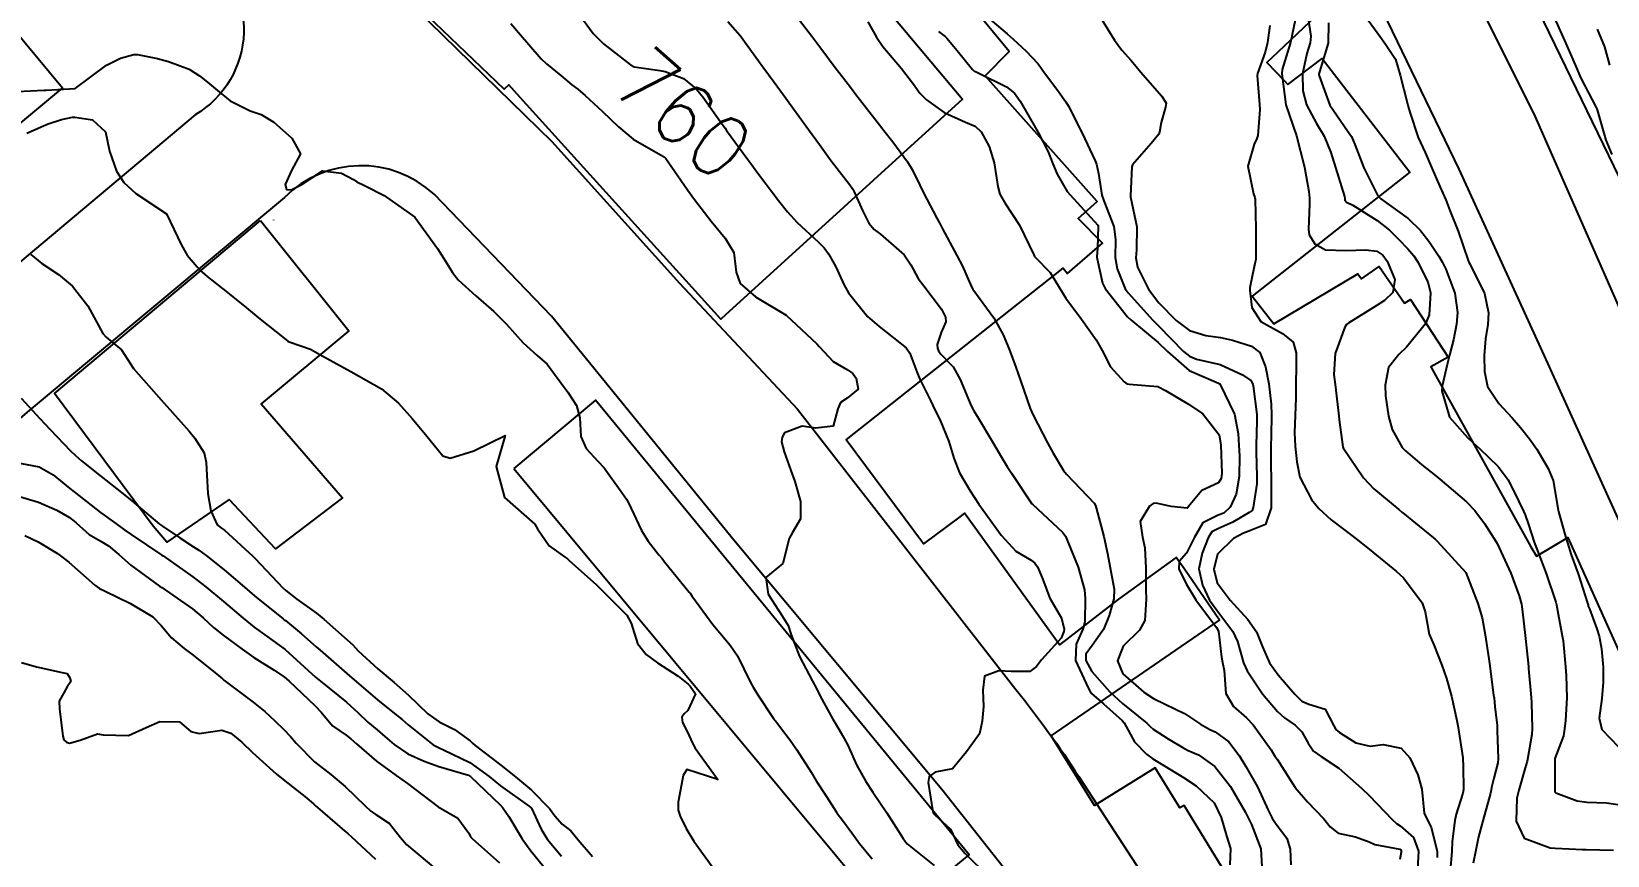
# Model space of a CAD drawing. Header units: metres. Extents: x 318500 to 325275, y 7408834 to 7428799.
# Drawn here: x 320439.3 to 320540.8, y 7410023.3 to 7410076.4 of the extents above; entities that cross this region are included whole.
import ezdxf
from ezdxf.enums import TextEntityAlignment as Align

# ---------------------------------------------------------------- set-up
doc = ezdxf.new("R2010")
doc.units = ezdxf.units.M
doc.header["$MEASUREMENT"] = 0
for name, color, linetype in [('Cotas', 45, 'Continuous'), ('Curvas de Nivel 1m', 11, 'Continuous'), ('Curvas de Nivel 5m', 15, 'Continuous'), ('Divisas', 45, 'Continuous'), ('Edificações', 30, 'Continuous'), ('Vias Primárias', 230, 'Continuous')]:
    doc.layers.add(name, color=color, linetype=linetype)
doc.styles.add('Style-STANDARD', font='STANDARD.shx')

msp = doc.modelspace()

# ---------------------------------------------------------------- linework, layer by layer
at = {"layer": 'Curvas de Nivel 1m', "flags": 128}
for points, elevation in [([(320488.16, 7410077.94), (320489.54, 7410076.14), (320490.12, 7410075.38), (320491.05, 7410074.12), (320491.51, 7410073.52), (320492.09, 7410072.77), (320492.38, 7410072.39), (320492.61, 7410072.09), (320494.05, 7410070.23), (320494.18, 7410070.07), (320494.77, 7410069.34), (320495.71, 7410068.05), (320496.01, 7410067.54), (320496.5, 7410066.54), (320496.75, 7410066.04), (320497.59, 7410064.41), (320497.81, 7410064.02), (320497.97, 7410063.72), (320498.88, 7410062.01), (320499.25, 7410061.32), (320499.84, 7410059.99), (320499.92, 7410059.84), (320501.28, 7410057.98), (320501.87, 7410056.88), (320502.25, 7410055.96), (320502.69, 7410054.8), (320502.98, 7410053.95), (320503.61, 7410052.14), (320503.7, 7410051.94), (320503.81, 7410051.72), (320504.72, 7410049.93), (320505.1, 7410049.25), (320505.76, 7410048.15), (320505.95, 7410047.91), (320507.73, 7410046.04), (320507.82, 7410045.89), (320507.87, 7410045.74), (320508.36, 7410043.88), (320508.59, 7410042.78), (320508.77, 7410041.87), (320509.03, 7410040.5), (320509.01, 7410039.87), (320508.7, 7410038.8), (320508.33, 7410037.88), (320507.61, 7410036.85), (320507.21, 7410036.29), (320507.19, 7410035.89), (320507.59, 7410035.17), (320508.74, 7410033.87), (320509.56, 7410033.12), (320511.14, 7410031.84), (320511.34, 7410031.64), (320511.54, 7410031.46), (320512.51, 7410030.84), (320513.52, 7410030.23), (320513.8, 7410030.08), (320514.45, 7410029.8), (320515.51, 7410029.05), (320516.53, 7410027.76), (320517.47, 7410026.13), (320517.66, 7410025.75), (320517.88, 7410025.32), (320518.48, 7410023.74), (320518.55, 7410022.61)], 758), ([(320508.15, 7410077.36), (320509.04, 7410075.88), (320509.51, 7410075.25), (320510.12, 7410074.58), (320510.45, 7410074.19), (320510.72, 7410073.85), (320512.09, 7410072.27), (320512.37, 7410071.83), (320512.33, 7410071.57), (320512.06, 7410070.59), (320511.94, 7410069.95), (320511.9, 7410069.83), (320511.42, 7410069.22), (320510.21, 7410067.86), (320510.16, 7410067.73), (320510.07, 7410065.86), (320510.08, 7410065.78), (320510.48, 7410063.85), (320510.47, 7410062.37), (320510.43, 7410061.85), (320510.54, 7410061.25), (320511.23, 7410059.84), (320511.91, 7410058.96), (320513.02, 7410057.82), (320513.88, 7410057.16), (320514.93, 7410056.85), (320515.88, 7410056.72), (320516.66, 7410056.55), (320517.87, 7410056.16), (320518.42, 7410055.74), (320518.77, 7410054.83), (320519, 7410053.74), (320519.14, 7410052.42), (320519.16, 7410051.74), (320519.15, 7410050.38), (320519.13, 7410049.74), (320519.13, 7410048.37), (320519.15, 7410047.74), (320519.15, 7410046.32), (320519.14, 7410045.74), (320518.78, 7410044.67), (320517.71, 7410044.22), (320517.35, 7410044.11), (320516.71, 7410043.76), (320515.69, 7410042.75), (320515.45, 7410041.78), (320515.67, 7410040.89), (320516.51, 7410039.77), (320517.63, 7410038.53), (320518.2, 7410037.74), (320518.58, 7410036.77), (320519.04, 7410035.74), (320519.59, 7410034.96), (320520.67, 7410033.71), (320521.12, 7410033.27), (320521.56, 7410033.08), (320522.62, 7410032.75), (320523.18, 7410031.68), (320523.3, 7410031.44), (320523.54, 7410031.24), (320524.6, 7410030.59), (320525.53, 7410030.37), (320526.37, 7410030.47), (320527.53, 7410030.24), (320528.07, 7410029.61), (320528.59, 7410028.51), (320528.85, 7410027.6), (320529.01, 7410026.05), (320529.22, 7410025.59), (320529.31, 7410025.45), (320529.46, 7410025.12), (320529.83, 7410023.59), (320529.84, 7410023.18)], 754), ([(320520.69, 7410077.18), (320520.38, 7410075.73), (320520.12, 7410074.83), (320519.85, 7410073.99), (320519.82, 7410073.73), (320520.08, 7410071.73), (320520.78, 7410069.72), (320521.04, 7410068.71), (320521.29, 7410067.71), (320521.58, 7410066.13), (320521.61, 7410065.71), (320521.61, 7410065.32), (320521.54, 7410063.71), (320521.6, 7410063.34), (320521.96, 7410062.75), (320522.65, 7410062.38), (320523.96, 7410062.33), (320525.24, 7410062.38), (320525.96, 7410062.29), (320526.33, 7410062.02), (320526.62, 7410061.64), (320527.12, 7410060.45), (320526.99, 7410059.63), (320526.44, 7410059.11), (320525.91, 7410058.76), (320525.22, 7410058.34), (320524.15, 7410057.67), (320524, 7410057.55), (320523.89, 7410057.39), (320523.26, 7410055.68), (320523.19, 7410054.34), (320523.27, 7410053.68), (320523.46, 7410052.04), (320523.5, 7410051.67), (320523.53, 7410051.4), (320523.77, 7410049.67), (320523.79, 7410049.61), (320525.09, 7410047.66), (320525.75, 7410046.95), (320527.36, 7410045.63), (320527.57, 7410045.46), (320527.73, 7410045.33), (320528.67, 7410044.55), (320529.71, 7410043.71), (320529.84, 7410043.59), (320531.68, 7410041.57), (320532.46, 7410039.56), (320532.73, 7410038.64), (320532.93, 7410037.55), (320533.16, 7410036), (320533.23, 7410035.55), (320533.48, 7410033.63), (320533.49, 7410033.54), (320533.51, 7410033.48), (320533.56, 7410032.92), (320533.7, 7410031.69), (320533.71, 7410031.54), (320533.71, 7410031.38), (320533.78, 7410029.54), (320533.75, 7410029.3), (320533.5, 7410028.31), (320533.34, 7410027.69), (320533.32, 7410027.54), (320533.27, 7410027.33), (320532.78, 7410025.55), (320532.5, 7410024.51), (320532.3, 7410023.56), (320532.15, 7410022.83)], 752), ([(320521.47, 7410077.71), (320521.69, 7410076.15), (320521.65, 7410075.71), (320521.44, 7410075.03), (320521.16, 7410073.71), (320521.18, 7410072.63), (320521.43, 7410071.71), (320522.06, 7410070.52), (320522.56, 7410069.69), (320522.99, 7410068.64), (320523.29, 7410067.68), (320523.86, 7410065.82), (320523.89, 7410065.67), (320523.9, 7410065.57), (320524, 7410065.44), (320524.41, 7410065.25), (320525.98, 7410064.27), (320526.77, 7410063.64), (320527.37, 7410063.04), (320527.96, 7410062.43), (320528.33, 7410061.99), (320528.58, 7410061.61), (320529.23, 7410060.3), (320529.42, 7410059.6), (320529.33, 7410058.17), (320529.09, 7410057.6), (320527.87, 7410056.1), (320527.37, 7410055.63), (320526.7, 7410054.79), (320526.48, 7410053.64), (320526.52, 7410052.95), (320526.7, 7410051.64), (320526.95, 7410050.78), (320527.59, 7410049.62), (320527.79, 7410049.4), (320528.86, 7410048.51), (320529.76, 7410047.79), (320530.02, 7410047.59), (320531.74, 7410046.12), (320532.27, 7410045.56), (320532.9, 7410044.73), (320533.65, 7410043.54), (320533.71, 7410043.44), (320534.59, 7410041.53), (320535.13, 7410040.05), (320535.27, 7410039.52), (320535.32, 7410039.19), (320535.51, 7410037.51), (320535.61, 7410036.51), (320535.72, 7410035.51), (320535.73, 7410035.37), (320535.89, 7410033.51), (320535.91, 7410033.17), (320535.97, 7410031.51), (320535.93, 7410031.12), (320535.66, 7410029.51), (320535.63, 7410029.4), (320535.51, 7410028.97), (320535.18, 7410027.83), (320535.1, 7410027.52), (320534.98, 7410027.01), (320534.93, 7410025.52), (320535.45, 7410024.43), (320537.12, 7410023.81), (320537.44, 7410023.79), (320539.2, 7410023.71), (320539.44, 7410023.7), (320541.2, 7410023.67)], 751), ([(320525.05, 7410077.66), (320526.14, 7410076.14), (320526.51, 7410075.64), (320527.15, 7410074.67), (320527.45, 7410073.63), (320527.92, 7410071.78), (320527.97, 7410071.62), (320528.07, 7410071.24), (320528.62, 7410069.61), (320529.07, 7410068.64), (320529.51, 7410067.6), (320530.01, 7410066.45), (320530.39, 7410065.59), (320530.66, 7410064.91), (320531.19, 7410063.58), (320531.84, 7410061.69), (320531.89, 7410061.57), (320531.95, 7410061.47), (320532.9, 7410059.56), (320533.15, 7410058.3), (320533.11, 7410057.55), (320532.96, 7410056.63), (320532.86, 7410055.56), (320532.89, 7410054.52), (320533.09, 7410053.55), (320533.82, 7410052.47), (320534.67, 7410051.53), (320535.2, 7410050.92), (320535.8, 7410050.19), (320536.27, 7410049.51), (320537, 7410048.27), (320537.31, 7410047.49), (320537.64, 7410045.58), (320537.66, 7410045.49), (320537.73, 7410045.26), (320538.12, 7410043.89), (320538.23, 7410043.48), (320538.47, 7410042.71), (320538.92, 7410041.47), (320539.53, 7410039.58), (320539.57, 7410039.46), (320539.58, 7410039.4), (320539.65, 7410039.22), (320540.12, 7410037.94), (320540.27, 7410037.45), (320540.42, 7410036.65), (320540.53, 7410035.45), (320540.53, 7410034.5), (320540.44, 7410033.45), (320540.28, 7410032.17), (320540.44, 7410031.45), (320541.53, 7410030.33)], 749), ([(320537.32, 7410077.5), (320538.13, 7410075.68), (320538.22, 7410075.49), (320538.79, 7410074.15), (320539.08, 7410073.48), (320540.08, 7410071.55), (320540.12, 7410071.46), (320540.15, 7410071.39), (320540.7, 7410069.45), (320541.1, 7410068.51)], 748), ([(320470.14, 7410076.97), (320470.64, 7410076.38), (320472.1, 7410074.69), (320472.44, 7410074.36), (320473.36, 7410073.62), (320474.09, 7410073.02), (320474.47, 7410072.72), (320474.94, 7410072.33), (320476.06, 7410071.29), (320477.09, 7410070.3), (320478.04, 7410069.5), (320479.8, 7410068.49), (320480.02, 7410068.37), (320480.13, 7410068.26), (320480.9, 7410067.14), (320481.53, 7410066.24), (320481.99, 7410065.62), (320483.05, 7410064.22), (320483.95, 7410063.12), (320484.52, 7410062.2), (320484.67, 7410060.94), (320484.92, 7410060.2), (320485.91, 7410059.34), (320487.89, 7410058.15), (320489.86, 7410056.31), (320490.02, 7410056.13), (320490.91, 7410055.17), (320491.85, 7410054.64), (320492.17, 7410054.42), (320492.41, 7410054.09), (320492.54, 7410053.38), (320491.82, 7410052.8), (320491.39, 7410052.53), (320491.21, 7410052.11), (320490.92, 7410050.99), (320489.79, 7410050.87), (320488.93, 7410051), (320487.79, 7410050.58), (320487.64, 7410050.29), (320487.61, 7410050.15), (320487.6, 7410049.98), (320487.77, 7410049.34), (320488.19, 7410048.15), (320488.45, 7410047.44), (320488.82, 7410046.14), (320488.82, 7410045.03), (320488.3, 7410044.14), (320488.08, 7410043.76), (320487.68, 7410042.15), (320486.59, 7410041.24), (320486.72, 7410040.16), (320487.63, 7410038.76), (320488.01, 7410038.15), (320488.22, 7410037.54), (320488.75, 7410036.14), (320489.58, 7410034.56), (320489.82, 7410034.13), (320490.09, 7410033.59), (320490.9, 7410032.11), (320491.14, 7410031.71), (320491.53, 7410031.06), (320491.87, 7410030.44), (320492.01, 7410030.09), (320492.43, 7410029.16), (320493.03, 7410028.08), (320493.48, 7410027.39), (320494.37, 7410026.06), (320495.44, 7410024.41), (320495.58, 7410024.19), (320495.7, 7410024.05), (320497.42, 7410022.68)], 761), ([(320484.14, 7410077.1), (320484.93, 7410076.2), (320486.11, 7410074.55), (320486.38, 7410074.18), (320487.11, 7410073.18), (320487.86, 7410072.15), (320488.08, 7410071.86), (320489.34, 7410070.14), (320490.04, 7410069.17), (320490.8, 7410068.12), (320491.33, 7410067.42), (320492, 7410066.56), (320492.19, 7410066.28), (320492.28, 7410066.1), (320492.8, 7410064.9), (320493.21, 7410064.08), (320493.56, 7410063.68), (320493.96, 7410063.38), (320495.49, 7410062.05), (320495.93, 7410061.41), (320496.4, 7410060.52), (320496.76, 7410060.04), (320497.9, 7410058.55), (320498.15, 7410058.02), (320498.18, 7410057.72), (320497.88, 7410057.03), (320497.61, 7410056.27), (320497.64, 7410056.02), (320497.7, 7410055.86), (320497.86, 7410055.64), (320498.66, 7410054.82), (320499.1, 7410054), (320499.82, 7410052.32), (320499.99, 7410051.99), (320500.26, 7410051.53), (320501.19, 7410049.98), (320501.77, 7410049), (320502.15, 7410048.36), (320502.41, 7410047.96), (320503.73, 7410046), (320503.78, 7410045.94), (320505.7, 7410044.17), (320505.89, 7410043.91), (320506.05, 7410043.55), (320506.7, 7410041.9), (320507.11, 7410040.45), (320507.16, 7410039.89), (320507.14, 7410038.38), (320507.01, 7410037.9), (320506.57, 7410036.94), (320506.53, 7410035.9), (320507.35, 7410034.12), (320507.48, 7410033.89), (320507.57, 7410033.77), (320508.34, 7410033.1), (320509.54, 7410032.02), (320509.67, 7410031.86), (320510.33, 7410030.65), (320511.11, 7410029.84), (320511.52, 7410029.54), (320512.23, 7410029.11), (320513.5, 7410028.34), (320514.32, 7410027.8), (320515.47, 7410026.71), (320515.92, 7410025.77), (320516.26, 7410024.58), (320516.53, 7410023.76), (320516.47, 7410022.72)], 759), ([(320493.16, 7410077.07), (320493.71, 7410076.08), (320494.12, 7410075.48), (320495.33, 7410074.06), (320496.09, 7410073.06), (320496.51, 7410072.47), (320496.93, 7410072.04), (320498.07, 7410071.22), (320499.45, 7410070.6), (320500.06, 7410070.34), (320500.46, 7410069.99), (320500.98, 7410069.04), (320501.3, 7410067.98), (320501.52, 7410066.46), (320501.65, 7410065.97), (320501.99, 7410065.4), (320502.92, 7410063.96), (320503.84, 7410062.04), (320503.89, 7410061.94), (320503.91, 7410061.91), (320503.94, 7410061.89), (320504.9, 7410060.9), (320505.5, 7410059.92), (320505.91, 7410059.25), (320506.92, 7410057.9), (320507.87, 7410056.57), (320508.26, 7410055.88), (320508.8, 7410054.83), (320509.67, 7410053.86), (320509.84, 7410053.74), (320509.99, 7410053.7), (320511.84, 7410053.56), (320512.34, 7410053.31), (320513.82, 7410052.41), (320514.75, 7410051.8), (320515.79, 7410050.45), (320515.9, 7410049.78), (320515.96, 7410047.97), (320515.95, 7410047.78), (320515.92, 7410047.62), (320515.75, 7410047.35), (320514.68, 7410046.86), (320513.82, 7410045.81), (320513.78, 7410045.76), (320513.73, 7410045.71), (320512.69, 7410045.82), (320511.73, 7410046.03), (320511.55, 7410046.01), (320511.31, 7410045.84), (320510.71, 7410044.85), (320510.86, 7410043.84), (320511.01, 7410043.16), (320511.06, 7410041.84), (320511.06, 7410040.44), (320511.09, 7410039.84), (320511.01, 7410038.46), (320510.65, 7410037.84), (320509.61, 7410036.81), (320509.24, 7410035.87), (320509.59, 7410035.04), (320510.93, 7410033.84), (320511.56, 7410033.45), (320512.31, 7410033.07), (320513.55, 7410032.47), (320514.58, 7410031.79), (320515.2, 7410031.44), (320515.53, 7410031.28), (320516.41, 7410030.65), (320517.09, 7410029.76), (320517.51, 7410029.06), (320518.26, 7410027.74), (320518.96, 7410026.24), (320519.2, 7410025.73), (320519.46, 7410025.34), (320520.16, 7410024.43), (320520.37, 7410023.72), (320520.42, 7410022.72)], 757), ([(320497.71, 7410076.45), (320498.13, 7410076.12), (320498.24, 7410076.02), (320498.91, 7410075.22), (320499.89, 7410073.99), (320500.01, 7410073.9), (320500.1, 7410073.86), (320500.31, 7410073.77), (320502.09, 7410072.89), (320502.6, 7410072.47), (320502.97, 7410071.96), (320504.05, 7410070.08), (320504.13, 7410069.94), (320504.78, 7410068.68), (320505.08, 7410067.92), (320505.36, 7410067.26), (320506, 7410066.14), (320506.19, 7410065.91), (320507.97, 7410063.96), (320507.99, 7410063.89), (320507.95, 7410062.48), (320507.91, 7410061.92), (320507.92, 7410061.89), (320507.94, 7410061.79), (320508.27, 7410060.23), (320508.44, 7410059.88), (320509.89, 7410058.05), (320510.09, 7410057.86), (320511.87, 7410056.4), (320512.46, 7410055.82), (320513.85, 7410054.58), (320515.76, 7410053.78), (320515.84, 7410053.72), (320516.79, 7410051.77), (320517.02, 7410050.53), (320517.07, 7410049.76), (320517.11, 7410049.09), (320517.09, 7410047.76), (320516.89, 7410046.61), (320516.5, 7410045.77), (320516.1, 7410045.4), (320515.72, 7410045.26), (320514.74, 7410044.77), (320514.19, 7410043.8), (320513.69, 7410042.81), (320513.22, 7410042.28), (320513.2, 7410041.81), (320513.67, 7410040.83), (320514.28, 7410039.8), (320515.62, 7410038.01), (320515.74, 7410037.78), (320515.94, 7410036.11), (320516.01, 7410035.77), (320516.12, 7410035.24), (320516.23, 7410033.77), (320516.71, 7410032.92), (320517.55, 7410032.19), (320517.98, 7410031.75), (320519.14, 7410030.12), (320519.39, 7410029.73), (320519.52, 7410029.52), (320520.7, 7410027.71), (320521.48, 7410026.78), (320522.54, 7410025.68), (320522.95, 7410025.17), (320523.45, 7410024.75), (320524.58, 7410024.53), (320525.45, 7410024.19), (320525.83, 7410024.03), (320527.44, 7410023.72), (320527.5, 7410023.68), (320527.53, 7410023.62), (320527.53, 7410023.53), (320527.43, 7410023.05)], 756), ([(320519.05, 7410076.84), (320518.91, 7410075.74), (320518.76, 7410075.11), (320518.27, 7410073.75), (320518.25, 7410073.61), (320518.39, 7410071.75), (320518.41, 7410071.41), (320518.28, 7410069.75), (320518.23, 7410069.56), (320518.04, 7410069.19), (320517.65, 7410067.76), (320518, 7410065.99), (320518.09, 7410065.75), (320518.11, 7410065.63), (320518.16, 7410063.75), (320518.16, 7410063.55), (320518.15, 7410061.75), (320518.12, 7410061.57), (320517.94, 7410060.78), (320517.77, 7410059.91), (320517.77, 7410059.75), (320517.9, 7410058.65), (320518.48, 7410057.74), (320519.88, 7410056.98), (320520.57, 7410056.41), (320520.75, 7410055.72), (320520.75, 7410054.83), (320520.74, 7410053.72), (320520.74, 7410052.8), (320520.69, 7410051.72), (320520.65, 7410050.57), (320520.69, 7410049.72), (320520.79, 7410048.7), (320521, 7410047.71), (320521.74, 7410046.27), (320522.21, 7410045.69), (320523.02, 7410044.97), (320523.72, 7410044.42), (320524.71, 7410043.66), (320525.7, 7410042.87), (320527.23, 7410041.63), (320527.67, 7410041.21), (320528.87, 7410039.6), (320529.06, 7410039.02), (320529.32, 7410037.59), (320529.62, 7410036.9), (320530.15, 7410035.58), (320530.44, 7410034.73), (320530.76, 7410033.58), (320531.11, 7410032.02), (320531.19, 7410031.57), (320531.49, 7410029.61), (320531.49, 7410029.57), (320531.51, 7410029.07), (320531.53, 7410027.57), (320531.49, 7410027.33), (320531.07, 7410025.98), (320530.97, 7410025.57), (320530.8, 7410024.22), (320530.78, 7410023.58), (320530.67, 7410022.32)], 753), ([(320540.15, 7410076.59), (320540.63, 7410075.45), (320540.94, 7410074.27)], 747), ([(320438.31, 7410072.58), (320440.08, 7410072.66), (320440.2, 7410072.66), (320442.08, 7410072.77), (320444.1, 7410074.28), (320445, 7410074.73), (320445.85, 7410074.96), (320446.1, 7410074.97), (320447.38, 7410074.7), (320448.1, 7410074.51), (320449.43, 7410074.01), (320450.09, 7410073.59), (320450.61, 7410073.18), (320451.24, 7410072.64), (320452.07, 7410071.98), (320453.35, 7410071.33), (320454.06, 7410071.1), (320454.88, 7410070.6), (320456.04, 7410069.58), (320456.59, 7410068.57), (320456.01, 7410067.49), (320455.6, 7410066.59), (320455.69, 7410066.27), (320456, 7410066.25), (320456.64, 7410066.57), (320458.01, 7410067.47), (320459.24, 7410067.31), (320460, 7410066.9), (320460.23, 7410066.75), (320460.72, 7410066.52), (320461.99, 7410065.88), (320463.97, 7410064.47), (320465.42, 7410062.46), (320465.93, 7410061.65), (320466.38, 7410060.9), (320466.76, 7410060.44), (320467.9, 7410059.4), (320469.05, 7410058.4), (320469.88, 7410057.57), (320470.94, 7410056.38), (320471.85, 7410055.55), (320472.49, 7410055), (320472.96, 7410054.35), (320473.82, 7410053.19), (320474.38, 7410052.33), (320474.59, 7410051.53), (320474.65, 7410050.33), (320475, 7410049.55), (320475.76, 7410048.75), (320476.16, 7410048.31), (320477.31, 7410046.72), (320477.6, 7410046.29), (320477.73, 7410046.06), (320478.57, 7410044.28), (320479, 7410043.58), (320479.68, 7410042.7), (320479.89, 7410042.46), (320480.06, 7410042.25), (320481.65, 7410040.29), (320481.7, 7410040.23), (320481.82, 7410040.06), (320483.16, 7410038.21), (320483.61, 7410037.68), (320484.29, 7410036.88), (320484.75, 7410036.19), (320485.58, 7410034.52), (320485.76, 7410034.18), (320486.07, 7410033.67), (320487.08, 7410032.16), (320487.28, 7410031.89), (320487.53, 7410031.56), (320488.14, 7410030.76), (320488.58, 7410030.14), (320489.5, 7410028.68), (320489.83, 7410028.12), (320490.48, 7410027.11), (320491.13, 7410026.1), (320491.27, 7410025.92), (320491.46, 7410025.69), (320492.13, 7410024.77), (320492.61, 7410024.08), (320493.43, 7410023.1)], 762), ([(320438.95, 7410069.89), (320440.04, 7410070.36), (320440.34, 7410070.49), (320441.2, 7410070.78), (320441.9, 7410070.92), (320442.05, 7410070.93), (320443.2, 7410070.75), (320444.04, 7410069.98), (320444.29, 7410068.74), (320444.73, 7410067.45), (320445.21, 7410066.72), (320445.99, 7410066), (320447.97, 7410064.69), (320448.93, 7410062.68), (320449.29, 7410062.03), (320449.93, 7410061.27), (320450.23, 7410060.96), (320450.58, 7410060.65), (320451.9, 7410059.61), (320453.11, 7410058.62), (320453.88, 7410057.99), (320455.66, 7410056.58), (320455.77, 7410056.49), (320455.86, 7410056.44), (320457.25, 7410055.96), (320457.85, 7410055.63), (320459.84, 7410054.53), (320461.82, 7410053.41), (320462.91, 7410052.48), (320463.8, 7410051.49), (320464.64, 7410050.46), (320465.77, 7410049.09), (320466.25, 7410048.93), (320467.77, 7410049.41), (320469.78, 7410050.39), (320469.2, 7410048.4), (320469.73, 7410046.39), (320471.7, 7410044.68), (320471.87, 7410044.37), (320472.61, 7410043.28), (320473.68, 7410042.53), (320473.79, 7410042.45), (320473.91, 7410042.34), (320475.66, 7410040.76), (320476.13, 7410040.31), (320477.63, 7410038.81), (320477.91, 7410038.29), (320478.31, 7410036.98), (320478.86, 7410036.27), (320479.59, 7410035.75), (320480.94, 7410034.88), (320481.57, 7410034.37), (320481.7, 7410034.23), (320482.05, 7410033.74), (320481.55, 7410032.67), (320481.32, 7410032.46), (320481.16, 7410032.24), (320481.2, 7410031.9), (320481.53, 7410031.27), (320481.85, 7410030.55), (320482.02, 7410030.23), (320483.49, 7410028.21), (320481.5, 7410028.87), (320481.25, 7410028.48), (320481.21, 7410028.23), (320480.94, 7410026.76), (320480.94, 7410026.24), (320481.07, 7410025.85), (320481.45, 7410025.06), (320481.94, 7410024.23), (320483.41, 7410022.21)], 763), ([(320439.22, 7410062.08), (320439.93, 7410061.49), (320441, 7410060.78), (320441.91, 7410060.02), (320442.89, 7410058.75), (320443.86, 7410056.97), (320444.08, 7410056.74), (320445.06, 7410055.93), (320445.84, 7410054.71), (320447.62, 7410052.69), (320447.81, 7410052.48), (320449.42, 7410050.67), (320449.59, 7410050.47), (320449.78, 7410050.23), (320450.38, 7410049.27), (320450.52, 7410048.65), (320450.55, 7410047.84), (320450.63, 7410046.65), (320450.81, 7410045.55), (320451.22, 7410044.64), (320451.5, 7410044.43), (320451.7, 7410044.3), (320453.53, 7410042.61), (320453.68, 7410042.46), (320455.46, 7410040.58), (320455.65, 7410040.4), (320456.36, 7410039.85), (320457.63, 7410038.94), (320458.1, 7410038.55), (320459.61, 7410037.23), (320459.97, 7410036.89), (320460.31, 7410036.52), (320461.58, 7410035.36), (320462.63, 7410034.48), (320463.56, 7410033.66), (320464.81, 7410032.46), (320465.53, 7410031.94), (320466.52, 7410031.43), (320467.52, 7410030.7), (320467.67, 7410030.57), (320467.86, 7410030.41), (320469.5, 7410029.15), (320470.46, 7410028.38), (320471.48, 7410027.53), (320472.63, 7410026.35), (320472.98, 7410025.87), (320473.45, 7410025.34), (320474.02, 7410024.9), (320474.48, 7410024.32), (320475.42, 7410023.25)], 764), ([(320437.83, 7410048.74), (320439.75, 7410048.38), (320440.66, 7410047.87), (320441.73, 7410046.99), (320442.01, 7410046.77), (320443.71, 7410045.44), (320444.69, 7410044.73), (320445.28, 7410044.3), (320445.69, 7410044.01), (320447.65, 7410042.69), (320447.68, 7410042.67), (320447.74, 7410042.63), (320449.66, 7410041.28), (320450.49, 7410040.65), (320451.64, 7410039.7), (320452.91, 7410038.62), (320453.61, 7410038.05), (320454.45, 7410037.44), (320455.6, 7410036.6), (320457.57, 7410034.82), (320457.89, 7410034.55), (320459.55, 7410033.21), (320460.32, 7410032.52), (320460.94, 7410031.92), (320461.53, 7410031.42), (320462.04, 7410031), (320462.63, 7410030.48), (320463.51, 7410029.88), (320464.57, 7410029.39), (320465.5, 7410029.06), (320467.42, 7410028.5), (320467.49, 7410028.46), (320467.55, 7410028.42), (320469.46, 7410026.58), (320469.64, 7410026.39), (320470.01, 7410025.82), (320470.87, 7410024.38), (320471.43, 7410023.62), (320472.47, 7410022.35)], 766), ([(320437.9, 7410046.64), (320439.72, 7410046.1), (320440.9, 7410045.59), (320441.71, 7410045.12), (320442.15, 7410044.76), (320442.97, 7410044.02), (320443.69, 7410043.61), (320444.23, 7410043.28), (320444.88, 7410042.72), (320445.67, 7410042.04), (320447.52, 7410040.69), (320447.65, 7410040.6), (320447.88, 7410040.45), (320449.63, 7410039.23), (320450.32, 7410038.65), (320450.99, 7410038.02), (320451.61, 7410037.52), (320452.83, 7410036.62), (320453.59, 7410036.08), (320454.9, 7410035.27), (320455.57, 7410034.81), (320455.84, 7410034.58), (320457.55, 7410032.97), (320457.93, 7410032.55), (320458.66, 7410031.67), (320459.53, 7410031.07), (320459.84, 7410030.84), (320460.2, 7410030.52), (320461.5, 7410029.39), (320462.75, 7410028.48), (320463.48, 7410027.96), (320465.46, 7410026.45), (320466.74, 7410025.72), (320467.44, 7410024.76), (320467.55, 7410024.53), (320467.65, 7410024.42), (320469.42, 7410022.85)], 767), ([(320438.83, 7410043.95), (320439.69, 7410043.55), (320440.94, 7410042.78), (320441.67, 7410042.22), (320443.35, 7410040.74), (320443.65, 7410040.54), (320444.01, 7410040.37), (320445.63, 7410039.56), (320447.08, 7410038.7), (320447.61, 7410038.14), (320448.28, 7410037.35), (320449.09, 7410036.67), (320449.59, 7410036.29), (320451.18, 7410035.03), (320451.57, 7410034.7), (320451.66, 7410034.63), (320453.55, 7410033.21), (320454.29, 7410032.6), (320454.94, 7410032), (320455.53, 7410031.43), (320455.95, 7410031), (320456.32, 7410030.57), (320457.5, 7410029.36), (320458.54, 7410028.54), (320459.48, 7410027.77), (320460.76, 7410026.51), (320461.13, 7410026.17), (320461.45, 7410025.96), (320462.34, 7410025.38), (320463.04, 7410024.48), (320463.43, 7410024.02), (320465.29, 7410022.45)], 768), ([(320438.62, 7410035.77), (320439.58, 7410035.49), (320441.23, 7410035.11), (320441.57, 7410035.05), (320441.73, 7410034.77), (320441.8, 7410034.53), (320441.56, 7410034.19), (320441.05, 7410033.27), (320441.07, 7410032.77), (320441.28, 7410031.02), (320441.35, 7410030.77), (320441.52, 7410030.63), (320441.72, 7410030.57), (320442.4, 7410030.76), (320443.52, 7410031.16), (320443.88, 7410031.09), (320445.52, 7410031.05), (320446.65, 7410031.57), (320447.53, 7410031.95), (320448.8, 7410031.94), (320449.53, 7410031.31), (320450.06, 7410031.18), (320451.53, 7410031.39), (320452.11, 7410031.2), (320452.82, 7410030.62), (320453.51, 7410029.96), (320455.02, 7410028.59), (320455.48, 7410028.22), (320456.99, 7410027.04), (320457.46, 7410026.63), (320457.55, 7410026.55), (320459.44, 7410024.91), (320459.65, 7410024.73), (320459.89, 7410024.52), (320461.42, 7410023.08)], 769)]:
    msp.add_lwpolyline(points, dxfattribs=dict(at, elevation=elevation))
at = {"layer": 'Curvas de Nivel 5m', "flags": 128}
for points, elevation in [([(320474.16, 7410078.08), (320475.46, 7410076.32), (320476.12, 7410075.66), (320477.86, 7410074.29), (320478.1, 7410074.17), (320479.76, 7410073.93), (320480.1, 7410073.87), (320481.27, 7410073.42), (320482.09, 7410072.76), (320482.51, 7410072.23), (320483.65, 7410070.62), (320483.95, 7410070.21), (320484.05, 7410070.07), (320485.43, 7410068.19), (320485.68, 7410067.85), (320486.01, 7410067.4), (320486.53, 7410066.7), (320486.93, 7410066.17), (320487.39, 7410065.56), (320487.98, 7410064.82), (320488.6, 7410064.14), (320489.95, 7410062.89), (320490.33, 7410062.5), (320490.62, 7410062.12), (320491.1, 7410061.28), (320491.62, 7410060.1), (320491.91, 7410059.59), (320493.14, 7410058.08), (320493.88, 7410057.42), (320495.62, 7410056.05), (320495.86, 7410055.7), (320496.3, 7410054.5), (320496.5, 7410054.04), (320497.19, 7410052.66), (320497.5, 7410052.02), (320497.8, 7410051.42), (320498.37, 7410050.01), (320498.7, 7410048.93), (320499.07, 7410048), (320499.74, 7410046.84), (320500.31, 7410045.98), (320501.7, 7410044.03), (320501.74, 7410043.97), (320502.68, 7410042.95), (320503.68, 7410042.37), (320503.92, 7410042.17), (320504.08, 7410041.93), (320504.38, 7410041.22), (320504.88, 7410039.92), (320505.63, 7410038.63), (320505.8, 7410037.91), (320505.78, 7410037.75), (320505.61, 7410037.34), (320504.35, 7410035.93), (320504.02, 7410035.51), (320503.59, 7410035.19), (320502.38, 7410035.17), (320501.59, 7410035.22), (320500.68, 7410034.88), (320500.56, 7410033.98), (320500.6, 7410032.93), (320500.52, 7410031.98), (320500.34, 7410031.17), (320499.52, 7410029.99), (320498.6, 7410028.9), (320497.5, 7410028.69), (320497.1, 7410028.42), (320497.05, 7410028.03), (320497.35, 7410026.13), (320497.4, 7410026.02), (320497.42, 7410025.98), (320497.46, 7410025.93), (320498.47, 7410025.02), (320498.95, 7410024), (320499.43, 7410023.44), (320500.9, 7410021.98)], 760), ([(320500.34, 7410077.8), (320502.13, 7410076.29), (320502.51, 7410075.96), (320503.36, 7410075.19), (320504.11, 7410074.39), (320504.31, 7410074.13), (320504.44, 7410073.94), (320505.43, 7410072.58), (320505.91, 7410071.91), (320506.08, 7410071.63), (320506.97, 7410069.9), (320507.8, 7410068.12), (320507.89, 7410067.89), (320508.02, 7410067.29), (320508.23, 7410065.89), (320508.35, 7410065.53), (320509, 7410063.87), (320509.12, 7410063.03), (320509.1, 7410061.87), (320509.22, 7410061.15), (320509.73, 7410059.86), (320509.92, 7410059.59), (320511.51, 7410057.84), (320511.88, 7410057.46), (320513.5, 7410055.81), (320513.87, 7410055.51), (320514.33, 7410055.33), (320515.86, 7410054.98), (320517.3, 7410054.3), (320517.84, 7410053.95), (320517.95, 7410053.75), (320517.98, 7410053.61), (320518.21, 7410051.75), (320518.23, 7410051.32), (320518.17, 7410049.75), (320518.17, 7410049.35), (320518.23, 7410047.75), (320518.21, 7410047.29), (320517.98, 7410045.75), (320517.91, 7410045.57), (320517.73, 7410045.43), (320516.68, 7410044.8), (320515.71, 7410044.39), (320515.31, 7410044.18), (320515.08, 7410043.79), (320514.7, 7410042.81), (320514.49, 7410041.8), (320514.71, 7410040.75), (320515.17, 7410039.79), (320515.64, 7410039.14), (320516.67, 7410037.76), (320516.97, 7410037.11), (320517.37, 7410035.75), (320517.59, 7410035.23), (320518.58, 7410033.74), (320519.55, 7410032.6), (320520.01, 7410032.19), (320520.69, 7410031.71), (320521.12, 7410031.3), (320521.53, 7410030.56), (320521.88, 7410030.05), (320522.37, 7410029.69), (320523.51, 7410028.94), (320524.96, 7410027.66), (320525.48, 7410027.16), (320526.95, 7410025.63), (320527.21, 7410025.38), (320527.46, 7410025.22), (320528.31, 7410024.47), (320528.64, 7410023.6), (320528.58, 7410022.44)], 755), ([(320522.83, 7410077.01), (320522.81, 7410075.69), (320522.26, 7410073.84), (320522.21, 7410073.7), (320522.23, 7410073.58), (320522.93, 7410071.69), (320524.06, 7410070.04), (320524.32, 7410069.67), (320524.54, 7410069.17), (320525.11, 7410067.66), (320526, 7410065.89), (320526.22, 7410065.65), (320527.98, 7410064.39), (320528.76, 7410063.61), (320529.3, 7410062.93), (320529.95, 7410061.96), (320530.17, 7410061.59), (320530.4, 7410061.13), (320530.98, 7410059.58), (320531.14, 7410058.34), (320531.08, 7410057.58), (320530.89, 7410056.57), (320530.64, 7410055.58), (320530.48, 7410054.97), (320530.17, 7410053.59), (320530.14, 7410053.28), (320530.64, 7410051.58), (320531.8, 7410050.26), (320532.16, 7410049.93), (320532.57, 7410049.56), (320533.77, 7410048.4), (320534.41, 7410047.53), (320535.1, 7410046.15), (320535.4, 7410045.51), (320535.5, 7410045.29), (320535.72, 7410044.67), (320536.1, 7410043.51), (320536.35, 7410042.86), (320536.86, 7410041.5), (320537.49, 7410039.66), (320537.53, 7410039.49), (320537.64, 7410038.88), (320537.86, 7410037.71), (320537.9, 7410037.49), (320537.96, 7410037.15), (320538.11, 7410035.48), (320538.15, 7410034.92), (320538.2, 7410033.48), (320538.1, 7410032.03), (320538.05, 7410031.48), (320537.99, 7410031.04), (320537.53, 7410029.84), (320537.43, 7410029.58), (320537.42, 7410029.49), (320537.43, 7410027.55), (320537.42, 7410027.49), (320537.42, 7410027.42), (320537.49, 7410027.36), (320538.86, 7410026.84), (320539.48, 7410026.75), (320540.76, 7410026.72), (320541.48, 7410026.61)], 750), ([(320438.6, 7410052.81), (320439.79, 7410051.49), (320440.47, 7410050.78), (320441.77, 7410049.42), (320442.1, 7410049.1), (320442.49, 7410048.76), (320443.75, 7410047.75), (320445.06, 7410046.72), (320445.72, 7410046.19), (320447.52, 7410044.69), (320447.7, 7410044.56), (320448.82, 7410043.8), (320449.69, 7410043.23), (320450.04, 7410043.01), (320450.52, 7410042.65), (320451.67, 7410041.73), (320452.98, 7410040.62), (320453.64, 7410040.05), (320455.47, 7410038.58), (320455.55, 7410038.52), (320455.62, 7410038.47), (320456.66, 7410037.61), (320457.6, 7410036.78), (320457.86, 7410036.55), (320459.58, 7410035.06), (320460.21, 7410034.52), (320461.55, 7410033.36), (320462.65, 7410032.48), (320463.14, 7410032.08), (320463.53, 7410031.74), (320465.14, 7410030.45), (320465.52, 7410030.26), (320465.82, 7410030.14), (320467.5, 7410029.32), (320468.75, 7410028.4), (320469.48, 7410027.8), (320471.36, 7410026.48), (320471.46, 7410026.4), (320471.49, 7410026.37), (320472.1, 7410025.01), (320472.52, 7410024.35), (320473.42, 7410023.28)], 765)]:
    msp.add_lwpolyline(points, dxfattribs=dict(at, elevation=elevation))
at = {"layer": 'Divisas'}
msp.add_lwpolyline([(320671.48, 7409910.68), (320655.12, 7409925.07), (320650.17, 7409929.77), (320632.55, 7409951.5), (320614.5, 7409975.36), (320595.14, 7410001.24), (320593.9, 7410002.91), (320577.25, 7409993.45), (320535.71, 7410079.2), (320531.36, 7410088.4), (320525.16, 7410099.36), (320534.92, 7410103.49), (320520.4, 7410123.84), (320522.71, 7410125.96), (320511.88, 7410140.84), (320494.12, 7410163.93), (320496.94, 7410168.24), (320487.82, 7410179.66), (320483.21, 7410185.43), (320486.54, 7410188.58), (320455.04, 7410232.83)], dxfattribs=at)
at = {"layer": 'Edificações'}
for points in [[(320426.8, 7410090.24), (320441.26, 7410072.82), (320431.8, 7410064.96)], [(320517.3, 7410020.4), (320513.54, 7410026.55), (320513.25, 7410026.38), (320511.66, 7410028.96), (320507.76, 7410026.55), (320504.97, 7410031.03), (320515.82, 7410038.48), (320513.56, 7410041.78), (320513.02, 7410042.53), (320509.31, 7410039.85), (320505.5, 7410036.89), (320499.38, 7410045.4), (320499.08, 7410045.15), (320496.75, 7410043.41), (320491.76, 7410050.11), (320505.73, 7410061.18), (320506.02, 7410060.84), (320508.27, 7410062.8), (320506.7, 7410064.39), (320507.93, 7410065.48), (320500.71, 7410073.6), (320502.27, 7410075.15), (320497.11, 7410081.43)], [(320493.92, 7410078.43), (320499.26, 7410072.09), (320483.95, 7410058.16), (320483.68, 7410057.91), (320483.68, 7410057.91), (320470.75, 7410072.19), (320470.03, 7410073), (320469.72, 7410072.72), (320464.29, 7410077.93)], [(320523.25, 7410078.63), (320519.18, 7410074.75), (320518.87, 7410074.46), (320519.97, 7410073.3), (320520.22, 7410073.04), (320522.43, 7410074.7), (320528.07, 7410067.38), (320517.91, 7410059.38), (320519.32, 7410057.59), (320524.73, 7410060.82), (320524.96, 7410060.49), (320526.1, 7410061.29), (320527.74, 7410058.94), (320528.13, 7410059.17), (320530.55, 7410055.45), (320529.43, 7410054.83), (320535.88, 7410043.21), (320536.24, 7410042.61), (320538.25, 7410043.83), (320541.94, 7410035.64)]]:
    msp.add_lwpolyline(points, dxfattribs=at)
for points in [[(320454.02, 7410064.27), (320459.72, 7410057.15), (320454.07, 7410052.43), (320459.3, 7410046.37), (320454.98, 7410043.08), (320451.99, 7410046.28), (320447.99, 7410043.53), (320447.1, 7410044.55), (320440.75, 7410053.1)], [(320470.35, 7410048.27), (320494.56, 7410019.14), (320499.69, 7410023.36), (320475.61, 7410052.67)]]:
    msp.add_lwpolyline(points, close=True, dxfattribs=at)
at = {"layer": 'Vias Primárias'}
for points in [[(320458.84, 7410178.95), (320480.29, 7410155.23), (320495.1, 7410135.42), (320511.64, 7410114.06), (320516.81, 7410106.86), (320519.61, 7410103.46), (320523.88, 7410094.75), (320528.71, 7410085.69), (320532.53, 7410078.21), (320536.07, 7410071.14), (320548.66, 7410042.51), (320552.78, 7410032.59), (320562.64, 7410010.75), (320575.17, 7409988.74), (320583.54, 7409975.14), (320600.42, 7409953.15), (320626.9, 7409915.05), (320647.91, 7409892.87), (320658, 7409881.61)], [(320542.54, 7410042.77), (320536.86, 7410055.3), (320531.26, 7410067.57), (320524.21, 7410082.19), (320517.41, 7410095.44), (320513.34, 7410102.84), (320509.41, 7410108.94), (320501.37, 7410119.72), (320490.95, 7410132.37), (320480.69, 7410145.02), (320471.45, 7410156.14), (320461.02, 7410166.87), (320451.62, 7410177.43)]]:
    msp.add_lwpolyline(points, dxfattribs=at)
msp.add_lwpolyline([(320449.81, 7410071.08), (320425.58, 7410050.73), (320409.18, 7410037.78, -0.187793), (320392.53, 7410032.69, -0.100647), (320386.32, 7410034.43), (320345.45, 7410063.68), (320343.59, 7410065.02, -0.522022), (320343.73, 7410074.03), (320354.47, 7410083.27), (320363.12, 7410090.16), (320390.39, 7410112.73, -0.313866), (320395.52, 7410113.16), (320414.42, 7410104.22), (320425.59, 7410098.15), (320438.53, 7410089.46), (320444.91, 7410085.38), (320450.13, 7410081.86, -0.550797)], format="xyb", close=True, dxfattribs=at)
for points in [[(320427.47, 7410106.43, 0.028217), (320428.2, 7410105.97), (320430.63, 7410104.34), (320434.23, 7410101.93, 0.002929), (320446.8, 7410092.61), (320457.25, 7410083.96), (320464.02, 7410077.91), (320472.79, 7410069.35), (320481.01, 7410060.23), (320488.62, 7410052.1), (320502.7, 7410034.01, -0.025372), (320506.76, 7410028.4), (320514.69, 7410016.19), (320519.3, 7410008.6), (320524.75, 7409999.97)], [(320506.88, 7410016.22), (320497.93, 7410027.57), (320484.51, 7410043.64), (320472.76, 7410058.09), (320465.2, 7410065.95, 0.404033), (320455.57, 7410065.75), (320438.98, 7410051.91), (320434.3, 7410047.88), (320428.62, 7410042.4), (320421.35, 7410036.37), (320414.64, 7410030.69, 0.377223), (320412.33, 7410015.07)], [(320454.86, 7410064.31, 0.000856), (320454.85, 7410064.29)]]:
    msp.add_lwpolyline(points, format="xyb", dxfattribs=at)

# ---------------------------------------------------------------- texts
at = {"layer": 'Cotas', "style": 'Style-STANDARD'}
msp.add_text('760', height=4, rotation=318.3772, dxfattribs=at).set_placement((320481.27, 7410071.15, 760), align=Align.MIDDLE_CENTER)

doc.saveas('drawing.dxf')
